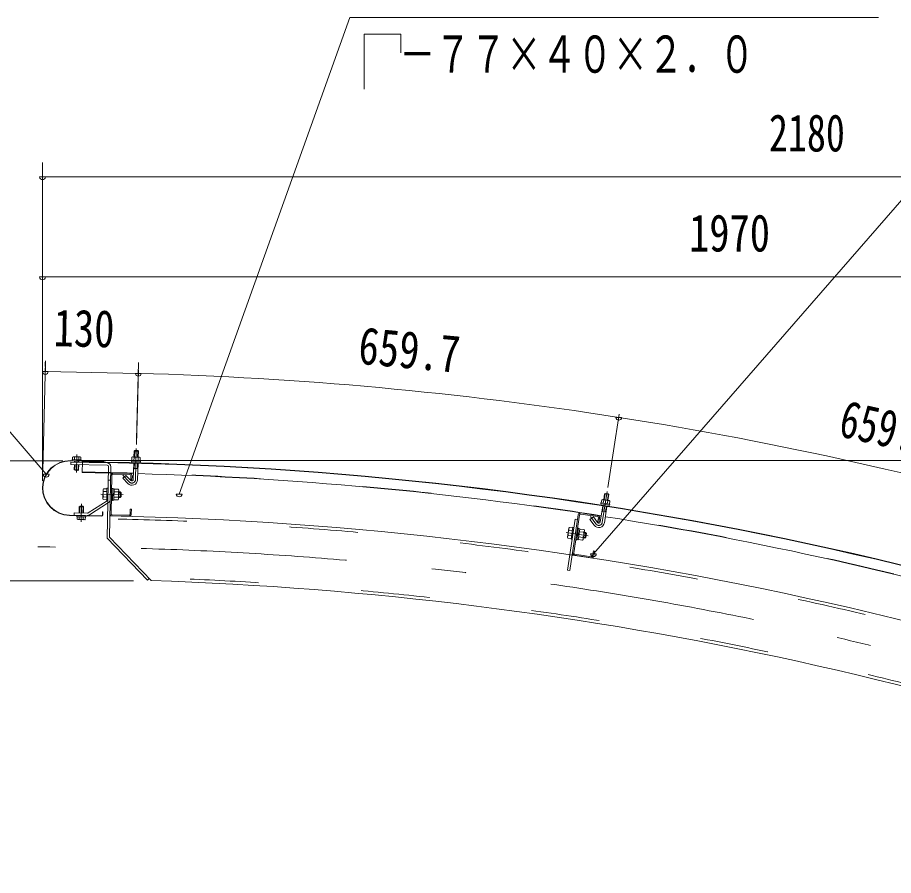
# Model space of a CAD drawing. Units: millimetres, scale not verified, with parts at other scales. Extents: x -25340 to 25345, y -10500 to 10500.
# Drawn here: x 15121 to 18186, y 5189 to 8190 of the extents above; entities that cross this region are included whole.
import ezdxf
from ezdxf.enums import TextEntityAlignment as Align

# ---------------------------------------------------------------- set-up
doc = ezdxf.new("R2010")
doc.units = ezdxf.units.MM
doc.header["$LTSCALE"] = 60
doc.linetypes.add('USER2', pattern=[10, 4, -6])
doc.linetypes.add('USER3', pattern=[24, 12, -5, 2, -5])
for name, color, linetype, lineweight in [('0-6_2-02BOLD', 7, 'Continuous', 18), ('0-7_2-12HIDDEN', 3, 'USER2', 18), ('0-8_2-22CENTER', 3, 'USER3', 18), ('0-9_2-42THIN', 4, 'Continuous', 18), ('0-A_2-52DIM', 3, 'Continuous', 18)]:
    doc.layers.add(name, color=color, linetype=linetype, lineweight=lineweight)
doc.styles.add('ＭＳ ゴシック', font='')
doc.styles.get('ＭＳ ゴシック').set_extended_font_data('MS Gothic')

msp = doc.modelspace()

# ---------------------------------------------------------------- linework, layer by layer
at = {"layer": '0-6_2-02BOLD'}
for p, q in [((15313.36, 6652.69), (15313.18, 6643.95)), ((15315.57, 6653.9), (15313.36, 6652.69)), ((15340.06, 6653.41), (15315.57, 6653.9)), ((15320.57, 6652.54), (15320.4, 6643.81)), ((15335, 6652.25), (15334.83, 6643.52)), ((15521.01, 6651.83), (15520.71, 6640.6)), ((15523.23, 6653.04), (15521.01, 6651.83)), ((15528.23, 6651.64), (15527.92, 6640.41)), ((15527.98, 6652.91), (15528.52, 6673.27)), ((15543.52, 6672.87), (15528.52, 6673.27)), ((15542.97, 6652.51), (15543.52, 6672.87)), ((15305.76, 6638.85), (15422.49, 6636.51)), ((15422.52, 6637.76), (15305.79, 6640.1)), ((15307.43, 6634.81), (15307.27, 6626.82)), ((15434.25, 6624.28), (15307.27, 6626.82)), ((15434.41, 6632.27), (15307.43, 6634.81)), ((15319.42, 6608.82), (15319.77, 6626.57)), ((15319.93, 6634.56), (15320.01, 6638.56)), ((15334.41, 6608.52), (15334.77, 6626.27)), ((15334.93, 6634.26), (15335.01, 6638.26)), ((15343.23, 6643.35), (15343.16, 6639.35)), ((15347.47, 6636.12), (15347.01, 6598.63)), ((15422.52, 6637.76), (15422.49, 6636.51)), ((15519.52, 6640.63), (15519.42, 6636.88)), ((15519.42, 6636.88), (15550.66, 6636.04)), ((15519.52, 6640.63), (15550.76, 6639.79)), ((15520.61, 6636.85), (15520.5, 6632.85)), ((15520.5, 6632.85), (15549.36, 6632.08)), ((15525.86, 6573.88), (15527.4, 6631.41)), ((15540.85, 6573.48), (15542.39, 6631.01)), ((15542.66, 6651.25), (15542.36, 6640.02)), ((15549.47, 6636.08), (15549.36, 6632.08)), ((15550.76, 6639.79), (15550.66, 6636.04)), ((15334.41, 6608.52), (15319.42, 6608.82)), ((15321.87, 6606.27), (15319.42, 6608.82)), ((15321.87, 6606.27), (15331.86, 6606.07)), ((15334.41, 6608.52), (15331.86, 6606.07)), ((15439.15, 6619.18), (15434.14, 6368.91)), ((15447.15, 6619.02), (15442.2, 6372.07)), ((15454.62, 6592.86), (15513.61, 6591.68)), ((15454.7, 6596.86), (15513.69, 6595.68)), ((15526.91, 6612.99), (15541.9, 6612.59)), ((15446.2, 6572.03), (15438.2, 6572.19)), ((15450.54, 6588.94), (15447.86, 6454.97)), ((15506.34, 6560.25), (15489.14, 6578.39)), ((15517.53, 6587.6), (15517.19, 6570.61)), ((15517.19, 6570.61), (15521.19, 6570.53)), ((15521.53, 6587.52), (15521.19, 6570.53)), ((15419.78, 6538.3), (15421.57, 6541.28)), ((15421.39, 6531.9), (15433.4, 6531.66)), ((15421.57, 6541.28), (15433.58, 6541.04)), ((15433.63, 6543.52), (15432.78, 6501.03)), ((15433.63, 6543.52), (15437.63, 6543.44)), ((15453.63, 6543.12), (15449.63, 6543.2)), ((15453.63, 6543.12), (15452.78, 6500.63)), ((15472.89, 6530.87), (15458.39, 6531.16)), ((15473.08, 6540.25), (15458.58, 6540.53)), ((15474.77, 6537.2), (15473.08, 6540.25)), ((15479.65, 6531.35), (15474.65, 6531.45)), ((15479.65, 6531.35), (15483.32, 6527.52)), ((15367.73, 6457.41), (15434.54, 6500.04)), ((15421.01, 6513.14), (15433.02, 6512.9)), ((15432.78, 6501.03), (15436.78, 6500.95)), ((15452.78, 6500.63), (15448.78, 6500.71)), ((15452.81, 6502.38), (15457.81, 6502.28)), ((15458.2, 6521.78), (15453.11, 6516.88)), ((15453.2, 6521.88), (15458.3, 6526.78)), ((15472.52, 6512.11), (15458.01, 6512.4)), ((15483.07, 6515.03), (15479.25, 6511.35)), ((15483.07, 6515.03), (15483.32, 6527.52)), ((17167.13, 6504.17), (17191.33, 6500.37)), ((17171.91, 6502.15), (17170.17, 6491.04)), ((17171.82, 6503.44), (17174.98, 6523.56)), ((17189.8, 6521.24), (17174.98, 6523.56)), ((17186.17, 6499.91), (17184.42, 6488.81)), ((17186.64, 6501.11), (17189.8, 6521.24)), ((17191.33, 6500.37), (17193.29, 6498.79)), ((17193.29, 6498.79), (17191.55, 6487.69)), ((15336.82, 6478.95), (15336.39, 6457.2)), ((15336.82, 6478.95), (15339.37, 6481.39)), ((15336.82, 6478.95), (15351.82, 6478.64)), ((15349.37, 6481.19), (15339.37, 6481.39)), ((15372.04, 6450.67), (15438.84, 6493.3)), ((15515.19, 6470.63), (15514.85, 6453.63)), ((15515.19, 6470.63), (15519.19, 6470.55)), ((15519.19, 6470.55), (15518.85, 6453.55)), ((17159.56, 6425.33), (17168.49, 6482.19)), ((17161.86, 6492.35), (17161.28, 6488.64)), ((17161.28, 6488.64), (17192.15, 6483.8)), ((17162.45, 6488.46), (17161.83, 6484.51)), ((17161.83, 6484.51), (17190.35, 6480.03)), ((17174.38, 6423.01), (17183.31, 6479.87)), ((17190.97, 6483.98), (17190.35, 6480.03)), ((15301.96, 6448.64), (15414.94, 6446.38)), ((15301.98, 6449.89), (15414.96, 6447.63)), ((15318.89, 6457.55), (15318.73, 6449.55)), ((15364.95, 6456.63), (15318.89, 6457.55)), ((15328, 6444.11), (15328.08, 6448.11)), ((15328, 6444.11), (15359.24, 6443.49)), ((15329.01, 6435.35), (15329.19, 6444.09)), ((15336.23, 6435.21), (15336.4, 6443.95)), ((15350.66, 6434.92), (15350.84, 6443.66)), ((15359.24, 6443.49), (15359.32, 6447.49)), ((15417.74, 6461.32), (15417.51, 6450.08)), ((15417.74, 6461.32), (15418.98, 6461.3)), ((15418.98, 6461.3), (15418.76, 6450.05)), ((15451.7, 6446.89), (15510.69, 6445.71)), ((15451.78, 6450.89), (15510.77, 6449.71)), ((17082.85, 6450.54), (17053.64, 6255.72)), ((17086.81, 6449.95), (17066.94, 6317.43)), ((17091.36, 6453.31), (17149.71, 6444.56)), ((17091.95, 6457.27), (17150.3, 6448.52)), ((17157.03, 6439.42), (17154.51, 6422.61)), ((17165.63, 6463.98), (17180.45, 6461.66)), ((15331.17, 6434.05), (15329.01, 6435.35)), ((17049.79, 6403.68), (17051.96, 6406.4)), ((17051.96, 6406.4), (17063.84, 6404.62)), ((17064.2, 6407.08), (17057.9, 6365.05)), ((17064.2, 6407.08), (17068.16, 6406.49)), ((17080.33, 6433.73), (17072.42, 6434.92)), ((17138.46, 6414.32), (17123.73, 6434.53)), ((17049.79, 6403.68), (17045.12, 6372.53)), ((17047.78, 6378.57), (17059.66, 6376.79)), ((17050.57, 6397.13), (17062.44, 6395.34)), ((17083.98, 6404.11), (17077.68, 6362.08)), ((17083.98, 6404.11), (17080.03, 6404.71)), ((17085.78, 6382.36), (17080.09, 6378.15)), ((17080.83, 6383.1), (17086.52, 6387.3)), ((17101.52, 6389.48), (17087.17, 6391.64)), ((17104.18, 6395.52), (17099.51, 6364.37)), ((17108.27, 6389.09), (17103.33, 6389.84)), ((17108.27, 6389.09), (17111.43, 6384.83)), ((17109.57, 6372.47), (17111.43, 6384.83)), ((15587.84, 6220.48), (15442.2, 6372.07)), ((17057.9, 6365.05), (17061.86, 6364.46)), ((17077.68, 6362.08), (17073.72, 6362.68)), ((17077.94, 6363.81), (17082.88, 6363.07)), ((17097.34, 6361.65), (17082.99, 6363.8)), ((17098.73, 6370.93), (17084.39, 6373.08)), ((17099.51, 6364.37), (17097.34, 6361.65)), ((17109.57, 6372.47), (17105.31, 6369.32)), ((17135.72, 6324.31), (17133.2, 6307.5)), ((17135.72, 6324.31), (17139.67, 6323.72)), ((17139.67, 6323.72), (17137.15, 6306.9)), ((17069.71, 6308.93), (17128.06, 6300.18)), ((17070.3, 6312.88), (17128.65, 6304.13))]:
    msp.add_line(p, q, dxfattribs=at)
for points in [[(15340.06, 6653.41), (15342.22, 6652.11), (15342.04, 6643.37)], [(15523.23, 6653.04), (15547.72, 6652.38), (15549.87, 6651.06), (15549.57, 6639.82)], [(15543.52, 6672.87), (15541.09, 6675.44), (15531.09, 6675.71), (15528.52, 6673.27)], [(15343.23, 6643.35), (15311.99, 6643.97), (15311.91, 6639.98)], [(15517.23, 6570.57), (15500.03, 6588.71), (15489.14, 6578.39)], [(15419.78, 6538.3), (15419.15, 6506.8), (15420.83, 6503.75), (15432.83, 6503.52)], [(15453.59, 6541.37), (15458.59, 6541.27), (15457.81, 6502.28)], [(15474.77, 6537.2), (15474.13, 6505.71), (15472.33, 6502.72), (15457.83, 6503.01)], [(15479.65, 6531.35), (15479.25, 6511.35), (15474.25, 6511.45)], [(17167.13, 6504.17), (17164.78, 6503.27), (17163.03, 6492.16)], [(17189.8, 6521.24), (17187.72, 6524.09), (17177.84, 6525.65), (17174.98, 6523.56)], [(15349.37, 6481.19), (15351.82, 6478.64), (15351.38, 6456.9)], [(17161.86, 6492.35), (17192.73, 6487.5), (17192.15, 6483.8)], [(15331.17, 6434.05), (15355.66, 6433.56), (15357.88, 6434.78), (15358.05, 6443.51)], [(17150.58, 6423.16), (17135.86, 6443.36), (17123.73, 6434.53)], [(17153.07, 6440.01), (17150.55, 6423.2), (17154.51, 6422.61)], [(17072.42, 6434.92), (17045.73, 6256.91), (17053.64, 6255.72)], [(17083.72, 6402.38), (17088.67, 6401.64), (17082.88, 6363.07)], [(17104.18, 6395.52), (17102.91, 6398.76), (17088.56, 6400.91)], [(17108.27, 6389.09), (17105.31, 6369.32), (17100.36, 6370.06)], [(15580.77, 6227.84), (15575, 6222.3), (15434.14, 6368.91)], [(17045.12, 6372.53), (17046.4, 6369.29), (17058.27, 6367.51)]]:
    msp.add_lwpolyline(points, dxfattribs=at)
for centre, radius, start, end in [((15316.88, 6648.09), 5.79, 50.30775, 88.854), ((15327.39, 6632.39), 21.27, 69.02267, 108.68311), ((15338.52, 6647.65), 5.79, 88.854, 127.38544), ((15524.5, 6647.21), 5.79, 49.93085, 88.46228), ((15534.91, 6631.44), 21.27, 68.63316, 108.29361), ((15546.14, 6646.63), 5.79, 88.46228, 127.00851), ((15303.87, 6544.37), 95.75, 88.854, 268.854), ((15303.87, 6544.37), 94.5, 88.854, 268.854), ((15191.47, -6161.8), 12797.62, 65.66528, 89.30167), ((15191.47, -6161.8), 12798.88, 65.66528, 89.30167), ((15434.14, 6619.28), 5, 358.854, 88.854), ((15434.14, 6619.28), 13, 358.854, 88.854), ((15191.47, -6161.8), 12761.37, 88.49597, 89.30167), ((15454.54, 6588.86), 8, 88.854, 178.854), ((15454.54, 6588.86), 4, 88.854, 178.854), ((15513.53, 6587.68), 4, 358.854, 88.854), ((15513.53, 6587.68), 8, 358.854, 88.854), ((15191.47, -6161.8), 12761.37, 81.1133, 88.42862), ((15520.86, 6574.01), 20, 223.46228, 358.48836), ((15520.86, 6574.01), 5, 223.46228, 358.51442), ((15445.61, 6522.03), 26.15, 157.82858, 199.87939), ((15426.93, 6536.48), 7.19, 178.854, 219.58083), ((15448.3, 6521.98), 26.15, 337.82858, 19.87941), ((15467.54, 6535.67), 7.19, 318.12717, 358.854), ((15426.37, 6508.34), 7.19, 138.12717, 178.854), ((15431.85, 6504.26), 5, 302.54407, 358.854), ((15431.85, 6504.26), 13, 302.54407, 358.854), ((15466.98, 6507.52), 7.19, 358.854, 39.58083), ((17167.64, 6498.23), 5.79, 42.54817, 81.07961), ((17175.93, 6481.25), 21.27, 61.25049, 100.91093), ((17189.03, 6494.87), 5.79, 81.07961, 119.62584), ((15365.04, 6461.63), 13, 268.854, 302.54407), ((15365.04, 6461.63), 5, 268.854, 302.54407), ((15415.01, 6450.13), 3.75, 268.854, 358.854), ((15415.01, 6450.13), 2.5, 268.854, 358.854), ((15191.47, -6161.8), 12611.38, 65.80466, 88.854), ((15451.86, 6454.89), 8, 178.854, 268.854), ((15451.86, 6454.89), 4, 178.854, 268.854), ((15510.85, 6453.71), 8, 268.854, 358.854), ((15510.85, 6453.71), 4, 268.854, 358.854), ((17090.77, 6449.36), 8, 81.47133, 171.47133), ((17090.77, 6449.36), 4, 81.47133, 171.47133), ((17149.12, 6440.61), 4, 351.47133, 81.47133), ((17149.12, 6440.61), 8, 351.47133, 81.47133), ((15191.47, -6161.8), 12761.37, 73.73062, 81.04594), ((15332.71, 6439.81), 5.79, 268.854, 307.38544), ((15343.84, 6455.08), 21.27, 249.02267, 288.68311), ((15354.36, 6439.38), 5.79, 230.30775, 268.854), ((17154.62, 6426.1), 20, 216.07961, 351.10568), ((17154.62, 6426.1), 5, 216.07961, 351.13176), ((17052.48, 6373.12), 7.19, 130.74449, 171.47133), ((17073.31, 6384.23), 26.15, 150.44592, 192.49673), ((17056.65, 6400.96), 7.19, 171.47133, 212.19815), ((17075.99, 6383.83), 26.15, 330.44592, 12.49673), ((17096.82, 6394.93), 7.19, 310.74449, 351.47133), ((17092.65, 6367.1), 7.19, 351.47133, 32.19815), ((17070.9, 6316.84), 8, 171.47133, 261.47133), ((17070.9, 6316.84), 4, 171.47133, 261.47133), ((17129.24, 6308.09), 8, 261.47133, 351.47133), ((17129.24, 6308.09), 4, 261.47133, 351.47133), ((15191.47, -6161.8), 12388.63, 67.05199, 88.16655)]:
    msp.add_arc(centre, radius, start, end, dxfattribs=at)
at = {"layer": '0-7_2-12HIDDEN'}
for radius, start, end in [(12762.62, 88.49596, 89.30167), (12762.62, 81.1133, 88.42862), (12762.62, 73.73062, 81.04594), (12600.87, 65.80389, 88.854), (12399.12, 67.01985, 88.21622)]:
    msp.add_arc((15191.47, -6161.8), radius, start, end, dxfattribs=at)
at = {"layer": '0-8_2-22CENTER'}
for p, q in [((15536.27, 6682.45), (15533.35, 6573.67)), ((15327.96, 6661.16), (15326.71, 6598.67)), ((15489.43, 6589), (15511.78, 6565.41)), ((17183.85, 6531.66), (17166.97, 6424.16)), ((15411.96, 6522.7), (15490.7, 6521.12)), ((15343.27, 6426.31), (15344.52, 6488.79)), ((17125.38, 6445.01), (17144.52, 6418.74)), ((17117.92, 6377.54), (17040.04, 6389.22))]:
    msp.add_line(p, q, dxfattribs=at)
for centre, radius, start, end in [((15520.86, 6574.01), 12.5, 223.4623, 358.4623), ((17154.62, 6426.1), 12.5, 216.07962, 351.07962), ((15191.47, -6161.8), 12500, 65.24121, 90)]:
    msp.add_arc(centre, radius, start, end, dxfattribs=at)
at = {"layer": '0-9_2-42THIN'}
for p, q in [((15529.98, 6652.85), (15530.58, 6675.22)), ((15540.97, 6652.56), (15541.57, 6674.92)), ((15321.77, 6626.53), (15321.38, 6606.78)), ((15322.01, 6638.52), (15321.93, 6634.52)), ((15332.77, 6626.3), (15332.37, 6606.56)), ((15333.01, 6638.3), (15332.93, 6634.3)), ((15539.9, 6612.64), (15540.4, 6631.07)), ((15541.81, 6609.12), (15539.9, 6612.64)), ((15474.6, 6528.95), (15482.1, 6528.8)), ((15474.3, 6513.95), (15481.8, 6513.8)), ((17173.8, 6503.13), (17177.27, 6525.23)), ((17184.66, 6501.42), (17188.13, 6523.52)), ((15338.38, 6457.16), (15338.86, 6480.9)), ((15349.38, 6456.94), (15349.86, 6480.68)), ((17178.47, 6461.97), (17181.33, 6480.18)), ((17179.91, 6458.24), (17178.47, 6461.97)), ((17102.96, 6387.36), (17110.38, 6386.25)), ((17100.74, 6372.53), (17108.15, 6371.42))]:
    msp.add_line(p, q, dxfattribs=at)
for points in [[(15526.81, 6609.53), (15528.9, 6612.94), (15529.4, 6631.36)], [(17165.09, 6460.56), (17167.6, 6463.68), (17170.46, 6481.88)]]:
    msp.add_lwpolyline(points, dxfattribs=at)
at = {"layer": '0-A_2-52DIM'}
for p, q in [((16283.12, 8189.93), (15686.29, 6523.4)), ((18133.12, 8189.93), (16283.12, 8189.93)), ((18770.47, 8189.93), (17135.83, 6314.39)), ((16333.13, 8131.38), (16461.91, 8131.38)), ((16333.13, 7939.93), (16333.13, 8131.38)), ((16461.91, 8131.38), (16461.91, 8066.98)), ((15208.12, 6569.37), (15208.12, 7682.46)), ((15218.12, 7632.46), (15198.12, 7632.46)), ((20658.12, 7632.46), (15208.12, 7632.46)), ((14533.12, 7389.93), (15221.26, 6592.25)), ((15218.12, 7282.46), (15198.12, 7282.46)), ((15208.12, 7282.47), (20658.12, 7282.47)), ((15209.31, 6604.68), (15218.7, 6989.38)), ((15217.95, 6951.89), (15216.92, 6984.95)), ((15537.01, 6714.19), (15544.08, 6982.87)), ((15227.95, 6951.89), (15207.95, 6951.89)), ((15543.33, 6945.38), (15217.95, 6951.89)), ((15553.33, 6945.38), (15533.33, 6945.38)), ((15543.65, 6957.15), (15536.67, 6697.1)), ((17186.12, 6546.14), (17226.46, 6803.15)), ((17234.63, 6791.51), (17214.63, 6791.51)), ((15278.87, 6639.93), (13708.12, 6639.93)), ((15328.87, 6640.12), (19508.47, 6640.12)), ((15231.26, 6592.25), (15211.26, 6592.25)), ((15696.29, 6523.4), (15676.29, 6523.4)), ((17145.83, 6314.39), (17125.83, 6314.39)), ((15526.5, 6219.93), (14058.12, 6219.93))]:
    msp.add_line(p, q, dxfattribs=at)
for centre, radius, start, end in [((15208.12, 7632.46), 10, 180, 0), ((15208.12, 7282.46), 10, 180, 0), ((15217.95, 6951.89), 10, 180, 0), ((15543.33, 6945.38), 10, 180, 0), ((15191.46, -6161.88), 13111.98, 81.07959, 88.46222), ((17224.63, 6791.51), 10, 180, 0), ((15191.45, -6161.88), 13111.99, 73.69698, 81.07959), ((15221.26, 6592.25), 10, 180, 0), ((15686.29, 6523.4), 10, 180, 0), ((17135.83, 6314.39), 10, 180, 0)]:
    msp.add_arc(centre, radius, start, end, dxfattribs=at)

# ---------------------------------------------------------------- texts
at = {"layer": '0-A_2-52DIM', "color": 7, "style": 'ＭＳ ゴシック'}
for s, width, p in [('\u3000－７７×４０×２．０', 0.7, (16333.13, 7957.7)), ('2180', 0.75, (17750.09, 7682.46)), ('1970', 0.8, (17470.43, 7332.46))]:
    msp.add_text(s, height=130.2, dxfattribs=dict(at, width=width)).set_placement(p, align=Align.BOTTOM_LEFT)
for s, rotation, width, p in [('130', 358.854, 0.8, (15245.26, 7001.35)), ('659.7', 354.771, 0.8, (16305.99, 6940.55)), ('659.7', 347.388, 0.75, (17980.35, 6688.73))]:
    msp.add_text(s, height=130.2, rotation=rotation, dxfattribs=dict(at, width=width)).set_placement(p, align=Align.BOTTOM_LEFT)

doc.saveas('drawing.dxf')
